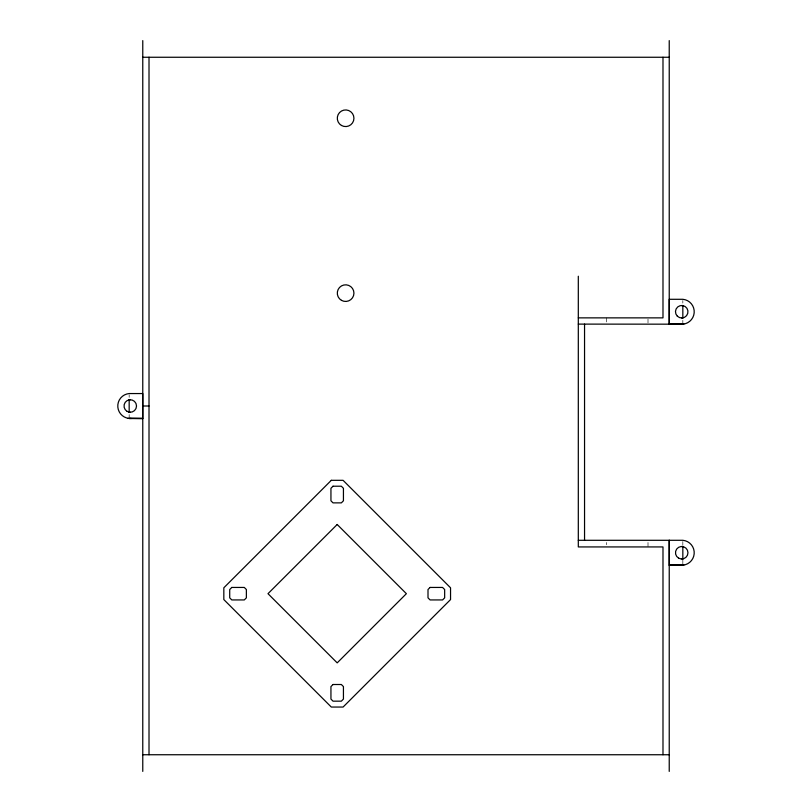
<?xml version="1.0" encoding="UTF-8"?>
<svg xmlns="http://www.w3.org/2000/svg" width="812" height="812" viewBox="0 0 812 812"><rect width="100%" height="100%" fill="white"/><g stroke="black" fill="none" stroke-linecap="round" stroke-linejoin="round"><path stroke-width="0.61" stroke-dasharray="4.06 3.04" d="M682.831 300.562L682.831 303.099M682.831 320.334L682.831 322.831M682.831 541.563L682.831 545.37M682.831 560.087L682.831 563.832M648.006 319.116L648.006 322.861M648.006 542.507L648.006 546.933M606.361 317.868L606.361 322.861M606.361 542.507L606.361 544.72M129.169 394.825L129.169 397.362M129.169 414.597L129.169 417.104"/><path stroke-width="1.22" d="M669.23 324.11L669.23 299.293L682.831 299.293A12.495 12.495 0 0 1 694.169 312.833A12.495 12.495 0 0 1 680.629 324.181L578.306 324.11M128.113 418.302L131.371 418.444A12.495 12.495 0 0 1 117.831 407.096A12.495 12.495 0 0 1 129.169 393.556L142.77 393.556L142.77 418.373L129.169 418.353M681.725 317.979L683.339 317.766M128.661 399.971L130.275 399.758M681.725 558.981L683.339 558.768M683.887 324.039L680.629 324.181L682.831 324.089M683.887 565.04L669.23 565.111L669.23 540.295L669.23 771.4M669.23 40.6L669.23 324.272L680.314 324.11M680.314 565.111L669.23 565.274L682.831 565.081M142.77 57.256L669.23 57.256M578.306 317.868L662.988 317.868L662.988 57.256M669.23 324.272L682.831 324.272M142.77 406L149.012 406M129.169 418.545L142.77 418.545L131.686 418.373M578.306 540.295L682.831 540.295A12.495 12.495 0 0 1 694.169 553.835A12.495 12.495 0 0 1 680.629 565.182L682.831 565.274M142.77 754.744L669.23 754.744M681.725 305.485L683.339 305.698M128.661 412.029L130.275 412.242M681.725 546.486L683.339 546.699M682.831 305.637L682.831 317.837M682.831 546.638L682.831 558.839M662.988 754.744L662.988 546.933L578.306 546.933L578.306 276.222M584.549 324.11L584.549 540.295M149.012 57.256L149.012 754.744M142.77 40.6L142.77 771.4M129.169 399.9L129.169 412.1M331.296 480.318L223.828 587.797L223.828 599.571L331.296 707.049L343.08 707.049L450.548 599.571L450.548 587.797L343.08 480.318L331.296 480.318M231.796 587.441L229.715 589.522L229.715 597.845L231.796 599.936L244.29 599.936L246.371 597.845L246.371 589.522L244.29 587.441L231.796 587.441M333.022 486.215L330.941 488.296L330.941 500.791L333.022 502.872L341.355 502.872L343.435 500.791L343.435 488.296L341.355 486.215L333.022 486.215M337.193 524.491L267.99 593.684L337.193 662.876L406.386 593.684L337.193 524.491M333.022 684.506L330.941 686.587L330.941 699.071L333.022 701.162L341.355 701.162L343.435 699.071L343.435 686.587L341.355 684.506L333.022 684.506M430.086 587.441L428.005 589.522L428.005 597.845L430.086 599.936L442.581 599.936L444.661 597.845L444.661 589.522L442.581 587.441L430.086 587.441M341.456 125.464A8.333 8.333 0 0 0 353.941 118.247A8.333 8.333 0 0 0 341.456 111.041A8.333 8.333 0 0 0 341.456 125.464M341.456 300.349A8.333 8.333 0 0 0 353.941 293.142A8.333 8.333 0 0 0 341.456 285.925A8.333 8.333 0 0 0 341.456 300.349M678.599 558.148A6.242 6.242 0 0 0 687.967 552.739A6.242 6.242 0 0 0 678.599 547.329A6.242 6.242 0 0 0 678.599 558.148M677.309 316.152A6.242 6.242 0 0 0 687.754 313.351A6.242 6.242 0 0 0 680.111 305.698A6.242 6.242 0 0 0 677.309 316.152M127.149 411.41A6.242 6.242 0 0 0 136.517 406A6.242 6.242 0 0 0 127.149 400.59A6.242 6.242 0 0 0 127.149 411.41"/></g></svg>
